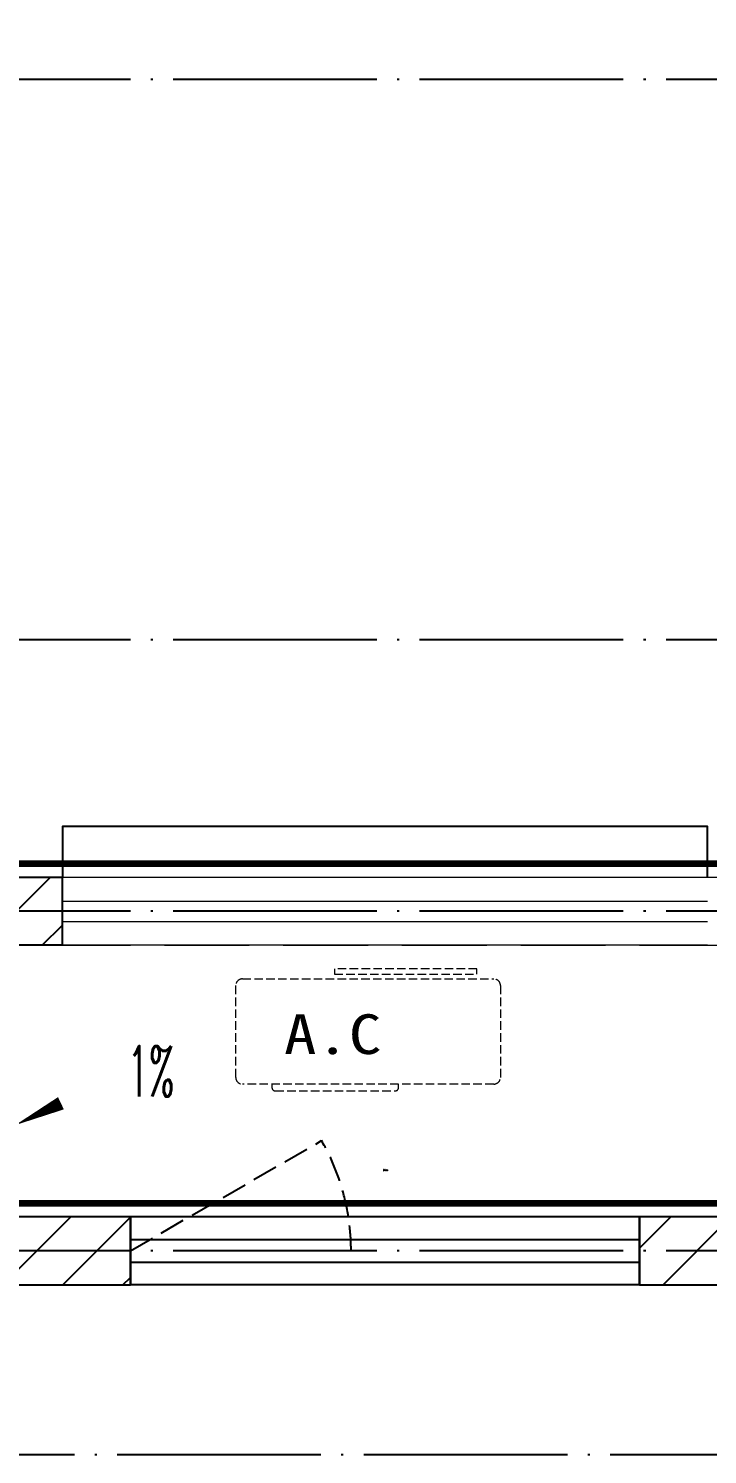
# Model space of a CAD drawing. Extents: x 27938 to 1507990, y 110129 to 923079.
# Drawn here: x 1221963 to 1223964, y 589324 to 593524 of the extents above; entities that cross this region are included whole.
import ezdxf

# ---------------------------------------------------------------- set-up
doc = ezdxf.new("R2010")
doc.units = 0
doc.header["$LTSCALE"] = 1000
doc.header["$MEASUREMENT"] = 0
doc.linetypes.add('DASH', pattern=[0.35, 0.25, -0.1])
doc.linetypes.add('DOTE', pattern=[2.42, 2, -0.2, 0.02, -0.2])
for name, color, linetype in [('----建筑底图', 8, 'Continuous'), ('DOTE', 1, 'Continuous'), ('PUB_HATCH', 8, 'Continuous'), ('WALL', 9, 'Continuous'), ('WINDOW', 4, 'Continuous'), ('WINDOW_TEXT', 7, 'Continuous'), ('看线', 251, 'Continuous')]:
    doc.layers.add(name, color=color, linetype=linetype)
doc.layers.add('S-L主梁线', color=4, linetype='DASH', plot=False)
for name, color, linetype, lineweight in [('平面-排水沟', 86, 'Continuous', 15), ('平面-栏杆', 135, 'Continuous', 15), ('平面-看线', 45, 'Continuous', 15), ('平面-空调预留孔', 173, 'Continuous', 15)]:
    doc.layers.add(name, color=color, linetype=linetype, lineweight=lineweight)
doc.styles.add('_TCH_DIM', font='SIMPLEX.shx', dxfattribs={"width": 0.7, "bigfont": 'GBCBIG.shx'})
doc.styles.add('_TCH_WINDOW', font='SIMPLEX.shx', dxfattribs={"width": 0.7, "height": 3.5, "bigfont": 'GBCBIG.shx'})
doc.styles.add('黑体', font='simhei.ttf')
pattern_1 = [(45, (0, 89.76), (-88.3884, 88.3884), [])]

# ---------------------------------------------------------------- blocks, each defined once
blk = doc.blocks.new('gsergvr')
at = {"layer": '平面-空调预留孔', "linetype": 'DASH', "ltscale": 0.1}
for p, q in [((34075.4, 17176.2), (34075.4, 17166.2)), ((34085.4, 17156.2), (34438.2, 17156.2)), ((34448.2, 17166.2), (34448.2, 17176.2))]:
    blk.add_line(p, q, dxfattribs=at)
blk.add_lwpolyline([(34679.3, 17515.3), (34259.5, 17515.3), (34259.5, 17500.2), (34679.3, 17500.2)], close=True, dxfattribs=at)
blk.add_lwpolyline([(34728.6, 17176.2), (33988.6, 17176.2, -0.414214), (33968.6, 17196.2), (33968.6, 17466.2, -0.414214), (33988.6, 17486.2), (34728.6, 17486.2, -0.414214), (34748.6, 17466.2), (34748.6, 17196.2, -0.414214)], format="xyb", close=True, dxfattribs=at)
for centre, start, end in [((34085.4, 17166.2), 180, 270), ((34438.2, 17166.2), 270, 0)]:
    blk.add_arc(centre, 10, start, end, dxfattribs=at)
at = {"layer": '平面-空调预留孔', "color": 251, "linetype": 'DASH', "ltscale": 0.1, "true_color": 0x636466, "style": '黑体', "width": 1.2}
blk.add_text('A.C', height=117.05, dxfattribs=at).set_placement((34110.9, 17264.8))
blk = doc.blocks.new('rtyryrtyeeretee')
at = {"layer": '平面-空调预留孔'}
blk.add_blockref('gsergvr', (635673.5, 326705.8), dxfattribs=at)
blk = doc.blocks.new('$WINLIB2D$00000001')
at = {"color": 0}
for points in [[(-0.5, 0.5), (-0.5, -0.5)], [(-0.5, 0.5), (0.5, 0.5)], [(0.5, -0.5), (0.5, 0.5)], [(0.5, 0.1667), (-0.5, 0.1667)], [(0.5, -0.1667), (-0.5, -0.1667)], [(-0.5, -0.5), (0.5, -0.5)]]:
    blk.add_lwpolyline(points, dxfattribs=at)
blk = doc.blocks.new('A$C149A4CC3')
at = {"layer": 'PUB_HATCH'}
h = blk.add_hatch(dxfattribs=at)
h.set_pattern_fill('普通砖', color=256, scale=50, style=0)
h.set_pattern_definition(pattern_1)
h.paths.add_polyline_path([(-4200, -15510.1), (-4800, -15510.1), (-4600, -15710.1), (-4200, -15710.1)])
h = blk.add_hatch(dxfattribs=at)
h.set_pattern_fill('普通砖', color=256, scale=50, style=0)
h.set_pattern_definition(pattern_1)
h.paths.add_polyline_path([(-4600, -16710.1), (-4000, -16710.1), (-4000, -16510.1), (-4700, -16510.1), (-4700, -16643.4)])
h = blk.add_hatch(dxfattribs=at)
h.set_pattern_fill('普通砖', color=256, scale=50, style=0)
h.set_pattern_definition(pattern_1)
h.paths.add_polyline_path([(-1800, -16510.1), (-2500, -16510.1), (-2500, -16710.1), (-1900, -16710.1), (-1800, -16643.4)])
at = {"color": 8, "linetype": 'DASH', "ltscale": 0.8, "const_width": 20}
for points in [[(0, -16470.1), (-1660, -16470.1), (-1660, -15470.1), (-4840, -15470.1), (-4840, -16470.1), (-6360, -16470.1), (-6360, -15470.1), (-8060, -15470.1), (-8060, -14670.1), (-10160, -14670.1), (-10160, -13020.1), (-14840, -13020.1), (-14840, -14670.1), (-16940, -14670.1), (-16940, -15470.1), (-18640, -15470.1), (-18640, -16470.1), (-20160, -16470.1), (-20160, -15470.1), (-23340, -15470.1), (-23340, -16470.1), (-25140, -16470.1)], [(-1660, -16470.1), (-4840, -16470.1)]]:
    blk.add_lwpolyline(points, dxfattribs=at)
at = {"layer": 'DOTE', "color": 169, "linetype": 'DOTE', "ltscale": 0.3}
for p, q in [((25039.9, -13160.1), (-25818.8, -13160.1)), ((25039.9, -14810.1), (-25818.8, -14810.1)), ((25039.9, -15610.1), (-25818.8, -15610.1)), ((25039.9, -16610.1), (-25818.8, -16610.1)), ((-25818.8, -17209.8), (25039.9, -17209.8))]:
    blk.add_line(p, q, dxfattribs=at)
at = {"layer": 'WALL', "color": 8}
for p, q in [((-4200, -15510.1), (-4800, -15510.1)), ((-4200, -15710.1), (-4200, -15510.1)), ((-4200, -15710.1), (-4600, -15710.1)), ((-4000, -16510.1), (-4700, -16510.1)), ((-4000, -16710.1), (-4000, -16510.1)), ((-1800, -16510.1), (-2500, -16510.1)), ((-2500, -16510.1), (-2500, -16710.1)), ((-4600, -16710.1), (-4000, -16710.1)), ((-2500, -16710.1), (-1900, -16710.1))]:
    blk.add_line(p, q, dxfattribs=at)
at = {"layer": 'WINDOW', "color": 8, "linetype": 'DASH', "ltscale": 0.3}
blk.add_lwpolyline([(-4000, -16610.1), (-3436.9, -16285.5, -0.131485), (-3350, -16610.1)], format="xyb", dxfattribs=at)
at = {"layer": '平面-排水沟', "color": 8}
blk.add_lwpolyline([(-4053.8, -16103.3, 0, 0, 0), (-4339.9, -16240.1, 0, 40, 0), (-4204.6, -16175.4, 0, 0, 0)], format="xyseb", dxfattribs=at)
at = {"layer": '平面-栏杆', "color": 8}
for points in [[(-4200, -15580.1), (-2300, -15579.8)], [(-4200, -15640.1), (-2300, -15639.8)]]:
    blk.add_lwpolyline(points, dxfattribs=at)
at = {"layer": '平面-看线', "color": 8, "linetype": 'DASH', "ltscale": 0.3}
blk.add_lwpolyline([(-2300, -15510.1), (-4200, -15510.1)], dxfattribs=at)
at = {"layer": '平面-看线', "color": 8}
blk.add_lwpolyline([(-2300, -15710.1), (-4200, -15710.1)], dxfattribs=at)
at = {"layer": '看线', "color": 8, "ltscale": 0.5}
blk.add_lwpolyline([(-2300, -15510.1), (-2300, -15360.1), (-4200, -15360.1), (-4200, -15510.1)], dxfattribs=at)
at = {"color": 8}
blk.add_blockref('rtyryrtyeeretee', (-673331.9, -360001.1), dxfattribs=at)
at = {"layer": 'WINDOW', "color": 8}
ref = blk.add_blockref('$WINLIB2D$00000001', (-3250, -16610.1), dxfattribs=dict(at, xscale=1500, yscale=200, zscale=1500, rotation=180.0000000030314))
ref.add_attrib('A', 'C1514b', (-3255.2, -16374.7), dxfattribs={"layer": 'WINDOW_TEXT', "color": 8, "ltscale": 0.5, "height": 4.25, "rotation": 0, "style": '_TCH_WINDOW', "width": 0.494118})
at = {"layer": '平面-排水沟', "color": 7, "style": '_TCH_DIM', "width": 0.494118}
blk.add_text('1%', height=148.75, dxfattribs=at).set_placement((-4008.7, -16156))
blk = doc.blocks.new('A$C63B2058D')
at = {"layer": 'S-L主梁线', "color": 0, "linetype": 'ByBlock', "lineweight": 18}
blk.add_line((11950, 5300), (8950, 5300), dxfattribs=at)
at = {"layer": 'S-L主梁线', "color": 0, "linetype": 'DASH', "lineweight": 18}
blk.add_line((9050, 5100), (11750, 5100), dxfattribs=at)

msp = doc.modelspace()

# ---------------------------------------------------------------- block references
at = {"layer": '----建筑底图'}
msp.add_blockref('A$C149A4CC3', (1226263.6, 606534.1), dxfattribs=at)

# ---------------------------------------------------------------- next in the draw order: block references
at = {"layer": 'S-L主梁线', "color": 225, "linetype": 'ByBlock', "lineweight": 18}
msp.add_blockref('A$C63B2058D', (1212613.6, 585724), dxfattribs=at)

doc.saveas('drawing.dxf')
